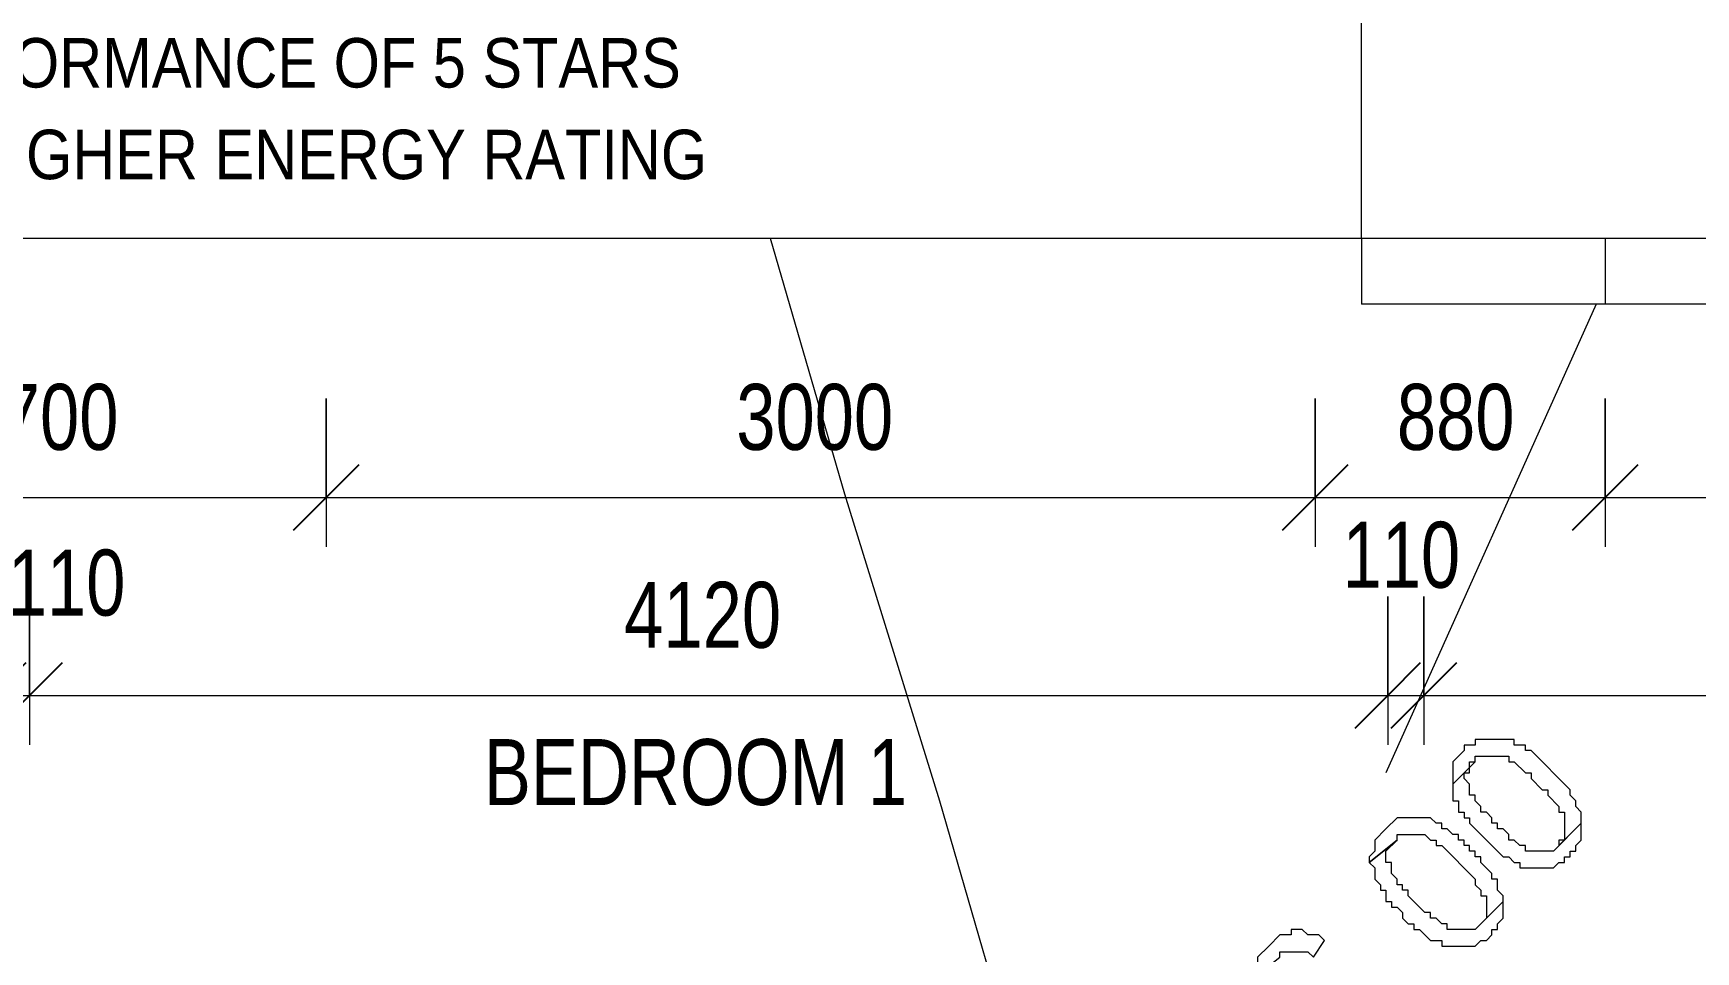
# Model space of a CAD drawing. Header units: millimetres. Extents: x -3370 to 37592, y -25802 to 13127.
# Drawn here: x 21755 to 26798, y -8905 to -6121 of the extents above; entities that cross this region are included whole.
import ezdxf

# ---------------------------------------------------------------- set-up
doc = ezdxf.new("R2010")
doc.units = ezdxf.units.MM
for name, color, linetype, lineweight in [('2 Hoop survey', 8, 'Continuous', 9), ('A-ANNO-DIMS', 211, 'Continuous', 9), ('A-ANNO-DIMS-100', 211, 'Continuous', 9), ('A-WALL', 113, 'Continuous', 18), ('C-BLDG-PADS', 91, 'Continuous', 9), ('G-ANNO-TEXT', 231, 'Continuous', 9), ('默认', 18, 'Continuous', 9)]:
    doc.layers.add(name, color=color, linetype=linetype, lineweight=lineweight)
doc.styles.add('Avenir', font='', dxfattribs={"width": 0.9, "height": 150})
doc.styles.add('Avenir_1', font='', dxfattribs={"width": 0.8, "height": 200})
doc.styles.get('Avenir').set_extended_font_data('Avenir')
doc.styles.get('Avenir_1').set_extended_font_data('Avenir')
doc.dimstyles.new('OJID-2_0mm_Diagonal_Tick', dxfattribs={"dimscale": 304.8, "dimtxt": 282.499429, "dimasz": 0.656168, "dimexe": 0.492126, "dimexo": 0.0625, "dimgap": 0.164042, "dimtad": 1, "dimdsep": 46, "dimtxsty": 'Avenir_1', "dimblk1": 'OBLIQUE', "dimblk2": 'OBLIQUE', "dimsah": 1, "dimcen": 0.09, "dimdle": 0.492126, "dimazin": 3, "dimtfac": 1, "dimtdec": 4, "dimtix": 1, "dimtmove": 0, "dimatfit": 3, "dimfxl": 0.984252, "dimfxlon": 1, "dimtvp": 1, "dimtolj": 1, "dimarcsym": 2})
doc.dimstyles.new('OJID-2_0mm_Diagonal_Tick_1', dxfattribs={"dimscale": 304.8, "dimtxt": 282.499429, "dimasz": 0.656168, "dimexe": 0.492126, "dimexo": 0.0625, "dimgap": 0.164042, "dimtad": 1, "dimdsep": 46, "dimtxsty": 'Avenir_1', "dimblk1": 'OBLIQUE', "dimblk2": 'OBLIQUE', "dimsah": 1, "dimcen": 0.09, "dimdle": 0.492126, "dimazin": 3, "dimtfac": 1, "dimtdec": 4, "dimtix": 1, "dimtmove": 2, "dimatfit": 3, "dimfxl": 0.984252, "dimfxlon": 1, "dimtvp": 1, "dimtolj": 1, "dimarcsym": 2})

# ---------------------------------------------------------------- blocks, each defined once
blk = doc.blocks.new('2 Hoop survey-1260670-Lower Ground Floor')
at = {"layer": '默认', "color": 9}
blk.add_line((74926.7, 3247.3), (74288.6, 1826), dxfattribs=at)
at = {"layer": '默认', "color": 9, "flags": 128}
blk.add_lwpolyline([(72420.8, 3447.3), (72646.2, 2672.6), (72934, 1741.3), (73204.9, 810.1), (73255.7, 674.6), (73289.6, 522.2), (73340.4, 386.7), (73374.3, 234.4), (73425.1, 98.9), (73458.9, 14.2)], dxfattribs=at)
for points in [[(74525.7, 1893.7), (74491.8, 1859.9), (74491.8, 1792.1), (74559.5, 1859.9), (74559.5, 1876.8), (74661.1, 1876.8), (74661.1, 1859.9), (74678.1, 1859.9), (74711.9, 1826), (74728.9, 1826), (74728.9, 1809.1), (74762.7, 1775.2), (74779.7, 1775.2), (74779.7, 1758.3), (74813.5, 1724.4), (74813.5, 1707.5), (74830.4, 1707.5), (74830.4, 1622.8), (74813.5, 1622.8), (74813.5, 1605.9), (74881.2, 1673.6), (74881.2, 1707.5), (74864.3, 1724.4), (74864.3, 1741.3), (74847.4, 1758.3), (74847.4, 1775.2), (74728.9, 1893.7), (74711.9, 1893.7), (74711.9, 1910.7), (74678.1, 1910.7), (74678.1, 1927.6), (74559.5, 1927.6), (74559.5, 1910.7), (74525.7, 1910.7)], [(74491.8, 1792.1), (74491.8, 1741.3), (74508.7, 1741.3), (74508.7, 1707.5), (74525.7, 1707.5), (74525.7, 1690.5), (74542.6, 1690.5), (74542.6, 1673.6), (74644.2, 1572), (74661.1, 1572), (74678.1, 1555.1), (74695, 1555.1), (74695, 1538.1), (74796.6, 1538.1), (74813.5, 1555.1), (74830.4, 1555.1), (74830.4, 1572), (74847.4, 1572), (74847.4, 1588.9), (74864.3, 1588.9), (74864.3, 1605.9), (74881.2, 1622.8), (74881.2, 1673.6), (74796.6, 1588.9), (74711.9, 1588.9), (74711.9, 1605.9), (74695, 1605.9), (74678.1, 1622.8), (74661.1, 1622.8), (74661.1, 1639.7), (74644.2, 1656.7), (74627.3, 1656.7), (74627.3, 1673.6), (74610.3, 1673.6), (74610.3, 1690.5), (74593.4, 1707.5), (74576.5, 1707.5), (74576.5, 1724.4), (74559.5, 1741.3), (74559.5, 1758.3), (74542.6, 1758.3), (74542.6, 1792.1), (74525.7, 1809.1), (74525.7, 1826), (74542.6, 1826), (74542.6, 1859.9), (74559.5, 1859.9)], [(74288.6, 1656.7), (74254.7, 1622.8), (74254.7, 1588.9), (74237.8, 1572), (74237.8, 1555.1), (74322.5, 1622.8), (74322.5, 1639.7), (74407.1, 1639.7), (74424.1, 1622.8), (74441, 1622.8), (74441, 1605.9), (74457.9, 1605.9), (74559.5, 1504.3), (74559.5, 1487.4), (74576.5, 1470.4), (74576.5, 1453.5), (74593.4, 1453.5), (74593.4, 1385.8), (74644.2, 1436.6), (74644.2, 1453.5), (74627.3, 1470.4), (74627.3, 1504.3), (74610.3, 1504.3), (74610.3, 1521.2), (74576.5, 1555.1), (74576.5, 1572), (74559.5, 1572), (74559.5, 1588.9), (74542.6, 1588.9), (74542.6, 1605.9), (74525.7, 1605.9), (74525.7, 1622.8), (74508.7, 1622.8), (74508.7, 1639.7), (74491.8, 1639.7), (74474.9, 1656.7), (74457.9, 1656.7), (74457.9, 1673.6), (74441, 1673.6), (74424.1, 1690.5), (74322.5, 1690.5)], [(74237.8, 1555.1), (74254.7, 1538.1), (74254.7, 1504.3), (74271.7, 1487.4), (74271.7, 1470.4), (74288.6, 1470.4), (74288.6, 1436.6), (74305.5, 1436.6), (74305.5, 1419.6), (74322.5, 1419.6), (74339.4, 1402.7), (74339.4, 1385.8), (74356.3, 1368.8), (74373.3, 1368.8), (74373.3, 1351.9), (74390.2, 1351.9), (74424.1, 1318), (74457.9, 1318), (74457.9, 1301.1), (74559.5, 1301.1), (74576.5, 1318), (74593.4, 1318), (74610.3, 1335), (74610.3, 1351.9), (74627.3, 1351.9), (74627.3, 1368.8), (74644.2, 1385.8), (74644.2, 1436.6), (74559.5, 1351.9), (74474.9, 1351.9), (74474.9, 1368.8), (74457.9, 1368.8), (74441, 1385.8), (74424.1, 1385.8), (74424.1, 1402.7), (74407.1, 1402.7), (74356.3, 1453.5), (74356.3, 1470.4), (74339.4, 1470.4), (74339.4, 1487.4), (74322.5, 1487.4), (74322.5, 1504.3), (74305.5, 1521.2), (74305.5, 1555.1), (74288.6, 1555.1), (74288.6, 1588.9), (74322.5, 1622.8)], [(73933, 1301.1), (73899.2, 1267.2), (73899.2, 1233.4), (73882.2, 1216.4), (73882.2, 1199.5), (73966.9, 1267.2), (73966.9, 1284.2), (74051.6, 1284.2), (74068.5, 1267.2), (74102.4, 1318), (74085.4, 1335), (74051.6, 1335), (74034.6, 1351.9), (74000.8, 1351.9), (74000.8, 1335), (73966.9, 1335)]]:
    blk.add_lwpolyline(points, close=True, dxfattribs=at)
blk = doc.blocks.new('DIMBLOCK9-Lower Ground Floor')
at = {"layer": 'A-ANNO-DIMS-100'}
for p, q in [((20944, -7227.6), (20944, -7677.6)), ((20944, -7527.6), (20944, -7227.6)), ((22644, -7227.6), (22644, -7677.6)), ((22644, -7527.6), (22644, -7227.6)), ((20944, -7527.6), (22644, -7527.6))]:
    blk.add_line(p, q, dxfattribs=at)
at = {"layer": 'A-ANNO-DIMS-100', "lineweight": 25}
for p, q in [((20944, -7527.6), (21044, -7427.6)), ((22644, -7527.6), (22744, -7427.6)), ((20944, -7527.6), (20844, -7627.6)), ((22644, -7527.6), (22544, -7627.6))]:
    blk.add_line(p, q, dxfattribs=at)
at = {"layer": 'A-ANNO-DIMS-100', "color": 0, "insert": (21537.9, -7183.5), "char_height": 200, "width": 614.719, "attachment_point": 1, "line_spacing_factor": 1.129998, "style": 'Avenir_1'}
blk.add_mtext('1700', dxfattribs=at)
blk = doc.blocks.new('_Oblique')
at = {"color": 0, "linetype": 'ByBlock', "lineweight": -2}
blk.add_line((-0.5, -0.5), (0.5, 0.5), dxfattribs=at)
blk = doc.blocks.new('DIMBLOCK10-Lower Ground Floor')
at = {"layer": 'A-ANNO-DIMS-100'}
for p, q in [((22644, -7227.6), (22644, -7677.6)), ((22644, -7527.6), (22644, -7227.6)), ((25644, -7227.6), (25644, -7677.6)), ((25644, -7527.6), (25644, -7227.6)), ((22644, -7527.6), (25644, -7527.6))]:
    blk.add_line(p, q, dxfattribs=at)
at = {"layer": 'A-ANNO-DIMS-100', "lineweight": 25}
for p, q in [((22644, -7527.6), (22744, -7427.6)), ((25644, -7527.6), (25744, -7427.6)), ((22644, -7527.6), (22544, -7627.6)), ((25644, -7527.6), (25544, -7627.6))]:
    blk.add_line(p, q, dxfattribs=at)
at = {"layer": 'A-ANNO-DIMS-100', "color": 0, "insert": (23887.9, -7183.5), "char_height": 200, "width": 614.719, "attachment_point": 1, "line_spacing_factor": 1.129998, "style": 'Avenir_1'}
blk.add_mtext('3000', dxfattribs=at)
blk = doc.blocks.new('DIMBLOCK11-Lower Ground Floor')
at = {"layer": 'A-ANNO-DIMS-100'}
for p, q in [((25644, -7227.6), (25644, -7677.6)), ((25644, -7527.6), (25644, -7227.6)), ((26523.5, -7227.6), (26523.5, -7677.6)), ((26523.5, -7527.6), (26523.5, -7227.6)), ((25644, -7527.6), (26523.5, -7527.6))]:
    blk.add_line(p, q, dxfattribs=at)
at = {"layer": 'A-ANNO-DIMS-100', "lineweight": 25}
for p, q in [((25644, -7527.6), (25744, -7427.6)), ((26523.5, -7527.6), (26623.5, -7427.6)), ((25644, -7527.6), (25544, -7627.6)), ((26523.5, -7527.6), (26423.5, -7627.6))]:
    blk.add_line(p, q, dxfattribs=at)
at = {"layer": 'A-ANNO-DIMS-100', "color": 0, "insert": (25891.7, -7183.5), "char_height": 200, "width": 461.039, "attachment_point": 1, "line_spacing_factor": 1.129998, "style": 'Avenir_1'}
blk.add_mtext('880', dxfattribs=at)
blk = doc.blocks.new('DIMBLOCK12-Lower Ground Floor')
at = {"layer": 'A-ANNO-DIMS-100'}
for p, q in [((26523.5, -7227.6), (26523.5, -7677.6)), ((26523.5, -7527.6), (26523.5, -7227.6)), ((29523.5, -7227.6), (29523.5, -7677.6)), ((29523.5, -7527.6), (29523.5, -7227.6)), ((26523.5, -7527.6), (29523.5, -7527.6))]:
    blk.add_line(p, q, dxfattribs=at)
at = {"layer": 'A-ANNO-DIMS-100', "lineweight": 25}
for p, q in [((26523.5, -7527.6), (26623.5, -7427.6)), ((29523.5, -7527.6), (29623.5, -7427.6)), ((26523.5, -7527.6), (26423.5, -7627.6)), ((29523.5, -7527.6), (29423.5, -7627.6))]:
    blk.add_line(p, q, dxfattribs=at)
at = {"layer": 'A-ANNO-DIMS-100', "color": 0, "insert": (27767.4, -7183.5), "char_height": 200, "width": 614.719, "attachment_point": 1, "line_spacing_factor": 1.129998, "style": 'Avenir_1'}
blk.add_mtext('3000', dxfattribs=at)
blk = doc.blocks.new('DIMBLOCK48-Lower Ground Floor')
at = {"layer": 'A-ANNO-DIMS-100'}
for p, q in [((8584, -8702.1), (8584, -9152.1)), ((8584, -9002.1), (8584, -8702.1)), ((32084, -8702.1), (32084, -9152.1)), ((32084, -9002.1), (32084, -8702.1)), ((8434, -9002.1), (32084, -9002.1))]:
    blk.add_line(p, q, dxfattribs=at)
at = {"layer": 'A-ANNO-DIMS-100', "lineweight": 25}
for p, q in [((8584, -9002.1), (8684, -8902.1)), ((32084, -9002.1), (32184, -8902.1)), ((8584, -9002.1), (8484, -9102.1)), ((32084, -9002.1), (31984, -9102.1))]:
    blk.add_line(p, q, dxfattribs=at)
at = {"layer": 'A-ANNO-DIMS-100', "color": 0, "insert": (20013.9, -8657.9), "char_height": 200, "width": 768.398, "attachment_point": 1, "line_spacing_factor": 1.129998, "style": 'Avenir_1'}
blk.add_mtext('23500', dxfattribs=at)
blk = doc.blocks.new('DIMBLOCK61-Lower Ground Floor')
at = {"layer": 'A-ANNO-DIMS-100'}
for p, q in [((21634, -7827.6), (21634, -8277.6)), ((21634, -8127.6), (21634, -7827.6)), ((21744, -7827.6), (21744, -8277.6)), ((21744, -8127.6), (21744, -7827.6)), ((21634, -8127.6), (21744, -8127.6))]:
    blk.add_line(p, q, dxfattribs=at)
at = {"layer": 'A-ANNO-DIMS-100', "lineweight": 25}
for p, q in [((21634, -8127.6), (21734, -8027.6)), ((21744, -8127.6), (21844, -8027.6)), ((21634, -8127.6), (21534, -8227.6)), ((21744, -8127.6), (21644, -8227.6))]:
    blk.add_line(p, q, dxfattribs=at)
at = {"layer": 'A-ANNO-DIMS-100', "color": 0, "insert": (21677.9, -7685.8), "char_height": 200, "width": 461.039, "attachment_point": 1, "line_spacing_factor": 1.129998, "style": 'Avenir_1'}
blk.add_mtext('110', dxfattribs=at)
blk = doc.blocks.new('DIMBLOCK62-Lower Ground Floor')
at = {"layer": 'A-ANNO-DIMS-100'}
for p, q in [((21744, -7827.6), (21744, -8277.6)), ((21744, -8127.6), (21744, -7827.6)), ((25864, -7827.6), (25864, -8277.6)), ((25864, -8127.6), (25864, -7827.6)), ((21744, -8127.6), (25864, -8127.6))]:
    blk.add_line(p, q, dxfattribs=at)
at = {"layer": 'A-ANNO-DIMS-100', "lineweight": 25}
for p, q in [((21744, -8127.6), (21844, -8027.6)), ((25864, -8127.6), (25964, -8027.6)), ((21744, -8127.6), (21644, -8227.6)), ((25864, -8127.6), (25764, -8227.6))]:
    blk.add_line(p, q, dxfattribs=at)
at = {"layer": 'A-ANNO-DIMS-100', "color": 0, "char_height": 200, "attachment_point": 1, "line_spacing_factor": 1.129998, "style": 'Avenir_1'}
for s, insert, width in [('4120', (23547.9, -7783.5), 614.719), ('BEDROOM 1', (23122.3, -8260.1), 1636.237)]:
    blk.add_mtext(s, dxfattribs=dict(at, insert=insert, width=width))
blk = doc.blocks.new('DIMBLOCK63-Lower Ground Floor')
at = {"layer": 'A-ANNO-DIMS-100'}
for p, q in [((25864, -7827.6), (25864, -8277.6)), ((25864, -8127.6), (25864, -7827.6)), ((25974, -7827.6), (25974, -8277.6)), ((25974, -8127.6), (25974, -7827.6)), ((25864, -8127.6), (25974, -8127.6))]:
    blk.add_line(p, q, dxfattribs=at)
at = {"layer": 'A-ANNO-DIMS-100', "lineweight": 25}
for p, q in [((25864, -8127.6), (25964, -8027.6)), ((25974, -8127.6), (26074, -8027.6)), ((25864, -8127.6), (25764, -8227.6)), ((25974, -8127.6), (25874, -8227.6))]:
    blk.add_line(p, q, dxfattribs=at)
at = {"layer": 'A-ANNO-DIMS-100', "color": 0, "insert": (25726.9, -7601.4), "char_height": 200, "width": 461.039, "attachment_point": 1, "line_spacing_factor": 1.129998, "style": 'Avenir_1'}
blk.add_mtext('110', dxfattribs=at)
blk = doc.blocks.new('DIMBLOCK64-Lower Ground Floor')
at = {"layer": 'A-ANNO-DIMS-100'}
for p, q in [((25974, -7827.6), (25974, -8277.6)), ((25974, -8127.6), (25974, -7827.6)), ((29934, -7827.6), (29934, -8277.6)), ((29934, -8127.6), (29934, -7827.6)), ((25974, -8127.6), (29934, -8127.6))]:
    blk.add_line(p, q, dxfattribs=at)
at = {"layer": 'A-ANNO-DIMS-100', "lineweight": 25}
for p, q in [((25974, -8127.6), (26074, -8027.6)), ((29934, -8127.6), (30034, -8027.6)), ((25974, -8127.6), (25874, -8227.6)), ((29934, -8127.6), (29834, -8227.6))]:
    blk.add_line(p, q, dxfattribs=at)
at = {"layer": 'A-ANNO-DIMS-100', "color": 0, "char_height": 200, "attachment_point": 1, "line_spacing_factor": 1.129998, "style": 'Avenir_1'}
for s, insert, width in [('3960', (27697.9, -7783.5), 614.719), ('BEDROOM 2', (27272.3, -8260.1), 1636.237)]:
    blk.add_mtext(s, dxfattribs=dict(at, insert=insert, width=width))

msp = doc.modelspace()

# ---------------------------------------------------------------- linework, layer by layer
at = {"layer": 'A-WALL'}
for p, q in [((25784.04, -6741.636), (26524.04, -6741.636)), ((25784.04, -6741.636), (25784.04, -6941.636)), ((26524.04, -6741.636), (31884.04, -6741.636)), ((26524.04, -6741.636), (26524.04, -6941.636)), ((26524.04, -6941.636), (25784.04, -6941.636)), ((32084.04, -6941.636), (26524.04, -6941.636))]:
    msp.add_line(p, q, dxfattribs=at)
at = {"layer": 'C-BLDG-PADS'}
for p, q in [((25784.04, -6741.636), (25784.04, -5291.636)), ((8584.04, -6741.636), (25784.04, -6741.636))]:
    msp.add_line(p, q, dxfattribs=at)

# ---------------------------------------------------------------- block references
at = {"layer": '2 Hoop survey', "color": 9}
msp.add_blockref('2 Hoop survey-1260670-Lower Ground Floor', (-48430.024, -10188.937), dxfattribs=at)

# ---------------------------------------------------------------- texts
at = {"layer": 'G-ANNO-TEXT', "color": 7, "char_height": 150, "attachment_point": 1, "style": 'Avenir'}
for s, insert, width in [('GAS INSTANTANEOUS WITH A PERFORMANCE OF 5 STARS', (18513.997, -6135.091), 6522.5295), ('- OR HOT WATER SYSTEM WITH A HIGHER ENERGY RATING', (18513.997, -6412.903), 6529.74469)]:
    msp.add_mtext(s, dxfattribs=dict(at, insert=insert, width=width))

# ---------------------------------------------------------------- dimensions: what is measured, and where the dimension line sits
at = {"layer": 'A-ANNO-DIMS'}
for base, p1, p2, override, picture, middle in [((22644.04, -7527.635), (20944.04, -7227.635), (22644.04, -7227.635), {"dimfxl": 1700}, 'DIMBLOCK9-Lower Ground Floor', (21794.04, -7374.245)), ((25644.04, -7527.635), (22644.04, -7227.635), (25644.04, -7227.635), {"dimfxl": 3000}, 'DIMBLOCK10-Lower Ground Floor', (24144.04, -7374.245)), ((26523.54, -7527.635), (25644.04, -7227.635), (26523.54, -7227.635), {"dimfxl": 879.5}, 'DIMBLOCK11-Lower Ground Floor', (26083.79, -7374.245)), ((29523.54, -7527.635), (26523.54, -7227.635), (29523.54, -7227.635), {"dimfxl": 3000}, 'DIMBLOCK12-Lower Ground Floor', (28023.54, -7374.245)), ((32084.04, -9002.062), (8584.04, -8702.062), (32084.04, -8702.062), {"dimfxl": 23500}, 'DIMBLOCK48-Lower Ground Floor', (20334.04, -8848.672))]:
    dim = msp.add_linear_dim(base=base, p1=p1, p2=p2, dimstyle='OJID-2_0mm_Diagonal_Tick', override=override, dxfattribs=at)
    dim.commit()
    dim.dimension.update_dxf_attribs({"geometry": picture, "text_midpoint": middle})
for base, p1, p2, picture, middle in [((25974.04, -8127.635), (25864.04, -7827.635), (25974.04, -7827.635), 'DIMBLOCK63-Lower Ground Floor', (25957.46, -7734.692)), ((21744.04, -8127.635), (21634.04, -7827.635), (21744.04, -7827.635), 'DIMBLOCK61-Lower Ground Floor', (21908.451, -7819.101))]:
    dim = msp.add_linear_dim(base=base, p1=p1, p2=p2, dimstyle='OJID-2_0mm_Diagonal_Tick_1', override={"dimfxl": 110}, dxfattribs=at)
    dim.commit()
    dim.dimension.update_dxf_attribs({"geometry": picture, "text_midpoint": middle, "dimtype": 160})
for base, p1, p2, text, override, picture, middle in [((25864.04, -8127.635), (21744.04, -7827.635), (25864.04, -7827.635), '<>\\XBEDROOM 1', {"dimfxl": 4120}, 'DIMBLOCK62-Lower Ground Floor', (23804.04, -8127.635)), ((29934.04, -8127.635), (25974.04, -7827.635), (29934.04, -7827.635), '<>\\XBEDROOM 2', {"dimfxl": 3960}, 'DIMBLOCK64-Lower Ground Floor', (27954.04, -8127.635))]:
    dim = msp.add_linear_dim(base=base, p1=p1, p2=p2, text=text, dimstyle='OJID-2_0mm_Diagonal_Tick', override=override, dxfattribs=at)
    dim.commit()
    dim.dimension.update_dxf_attribs({"geometry": picture, "text_midpoint": middle})

doc.saveas('drawing.dxf')
